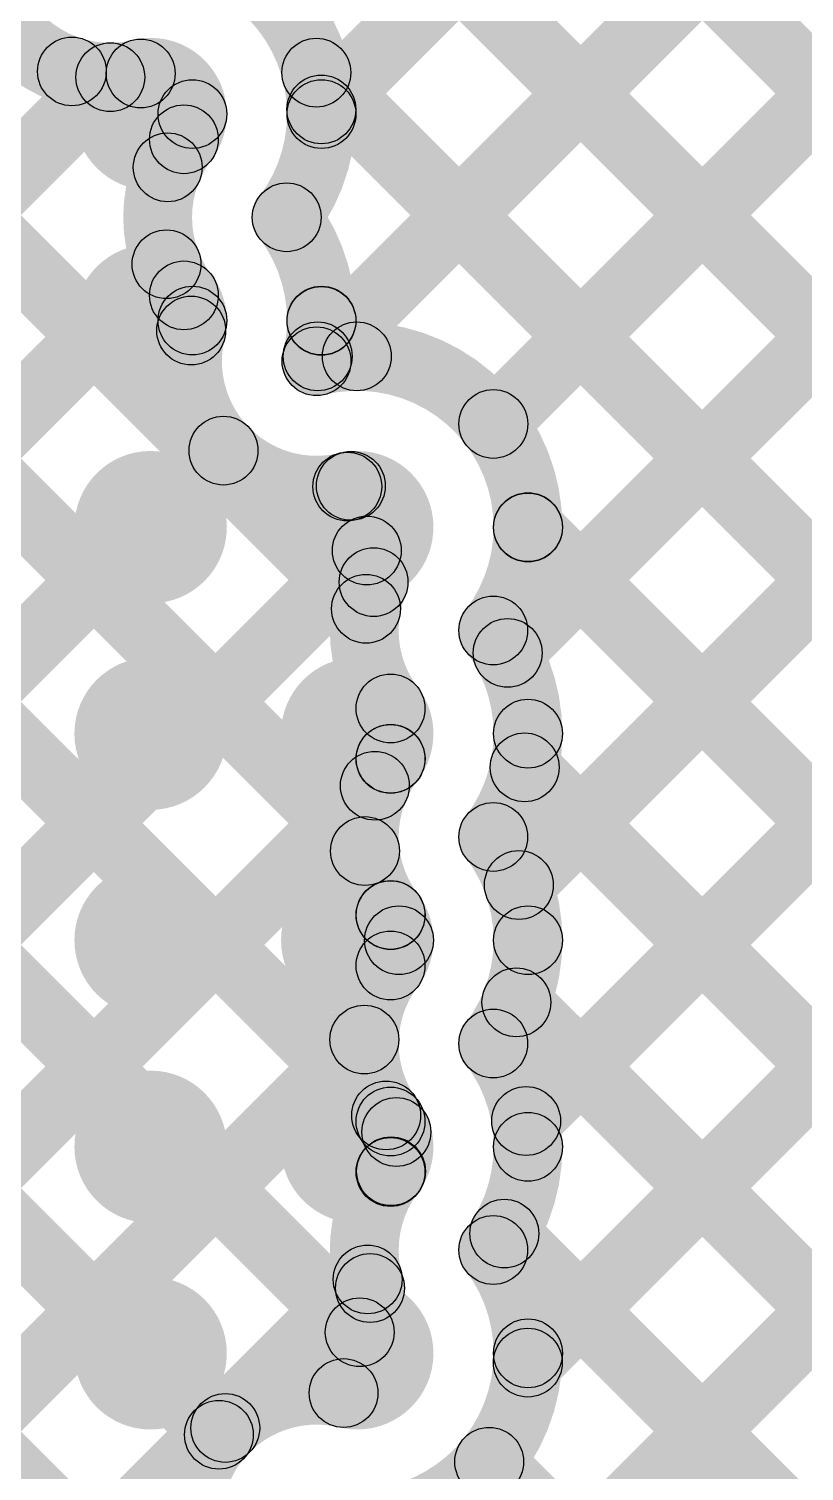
# Model space of a CAD drawing. Header units: millimetres. Extents: x -0.28 to 3.03, y -0.05 to 3.12.
# Drawn here: x 1.231 to 1.3211, y 1.8083 to 1.976 of the extents above; entities that cross this region are included whole.
import ezdxf

# ---------------------------------------------------------------- set-up
doc = ezdxf.new("R2010")
doc.units = ezdxf.units.MM
doc.header["$MEASUREMENT"] = 0
for name, color, linetype in [('BottomLayer', 5, 'Continuous'), ('TopLayer', 1, 'Continuous'), ('ViaHoleLayer', 16, 'Continuous')]:
    doc.layers.add(name, color=color, linetype=linetype)

msp = doc.modelspace()

# ---------------------------------------------------------------- hatches: boundary and pattern name
at = {"layer": 'BottomLayer'}
for points in [[(1.26736, 1.93506), (1.2617, 1.94071), (1.55031, 2.22933), (1.55597, 2.22367)], [(1.26779, 1.96377), (1.26213, 1.96943), (1.52203, 2.22933), (1.52769, 2.22367)], [(1.28778, 1.9272), (1.28212, 1.93285), (1.5786, 2.22933), (1.58425, 2.22367)], [(1.28945, 1.90058), (1.28379, 1.90624), (1.60688, 2.22933), (1.61254, 2.22367)], [(1.29075, 1.87359), (1.28509, 1.87925), (1.63517, 2.22933), (1.64082, 2.22367)], [(1.29159, 1.84615), (1.28593, 1.85181), (1.65944, 2.22532), (1.6651, 2.21966)], [(1.29178, 1.81806), (1.28613, 1.82372), (1.67359, 2.21118), (1.67924, 2.20552)], [(1.2683, 1.7663), (1.26265, 1.77196), (1.68773, 2.19704), (1.69339, 2.19138)], [(1.13071, 2.12717), (1.13637, 2.13283), (1.48682, 1.78238), (1.48116, 1.77673)], [(1.159, 2.12717), (1.16466, 2.13283), (1.46359, 1.8339), (1.45793, 1.82824)], [(1.02701, 2.06117), (1.03266, 2.06683), (1.27225, 1.82725), (1.26659, 1.82159)], [(1.05838, 2.05809), (1.06403, 2.06375), (1.27532, 1.85246), (1.26966, 1.8468)], [(1.08708, 2.05766), (1.09274, 2.06332), (1.27286, 1.8832), (1.2672, 1.87754)], [(1.11468, 2.05835), (1.12034, 2.06401), (1.27298, 1.91136), (1.26733, 1.90571)], [(1.01696, 2.04293), (1.02262, 2.04859), (1.25588, 1.81533), (1.25023, 1.80967)], [(0.99548, 2.03614), (1.00113, 2.04179), (1.2495, 1.79343), (1.24384, 1.78777)], [(0.97926, 1.70353), (0.9736, 1.70919), (1.2376, 1.97318), (1.24325, 1.96752)], [(1.23313, 1.96819), (1.23878, 1.97385), (1.24993, 1.9627), (1.24427, 1.95704)], [(1.26155, 1.96806), (1.2672, 1.97371), (1.3828, 1.85811), (1.37715, 1.85245)], [(1.00117, 1.69715), (0.99551, 1.70281), (1.24413, 1.95142), (1.24978, 1.94577)], [(1.26214, 1.93918), (1.2678, 1.94483), (1.27191, 1.94072), (1.26626, 1.93506)], [(1.02275, 1.69045), (1.01709, 1.69611), (1.25075, 1.92976), (1.2564, 1.9241)], [(1.28616, 1.91516), (1.29181, 1.92082), (1.36866, 1.84397), (1.36301, 1.83831)], [(1.03616, 1.67557), (1.0305, 1.68123), (1.26741, 1.91814), (1.27307, 1.91249)], [(1.28577, 1.88727), (1.29142, 1.89292), (1.39881, 1.78553), (1.39315, 1.77988)], [(1.06349, 1.67462), (1.05783, 1.68028), (1.26835, 1.89079), (1.274, 1.88514)], [(1.2848, 1.85995), (1.29045, 1.86561), (1.37189, 1.78418), (1.36623, 1.77852)], [(1.09239, 1.67523), (1.08673, 1.68089), (1.26712, 1.86128), (1.27278, 1.85563)], [(1.2834, 1.83306), (1.28906, 1.83872), (1.34371, 1.78407), (1.33805, 1.77841)], [(1.1203, 1.67486), (1.11464, 1.68052), (1.26751, 1.83339), (1.27317, 1.82773)], [(1.28164, 1.80654), (1.2873, 1.81219), (1.3191, 1.78039), (1.31344, 1.77474)]]:
    msp.add_hatch(color=5, dxfattribs=at).paths.add_polyline_path(points)
h = msp.add_hatch(color=5, dxfattribs=at)
edge = h.paths.add_edge_path()
edge.add_arc((1.23596, 1.97102), 0.004, 0, 360)
h = msp.add_hatch(color=5, dxfattribs=at)
edge = h.paths.add_edge_path()
edge.add_arc((1.24511, 1.96606), 0.00886, 0, 360)
h = msp.add_hatch(color=5, dxfattribs=at)
edge = h.paths.add_edge_path()
edge.add_arc((1.24042, 1.97035), 0.004, 0, 360)
h = msp.add_hatch(color=5, dxfattribs=at)
edge = h.paths.add_edge_path()
edge.add_arc((1.24395, 1.97078), 0.004, 0, 360)
h = msp.add_hatch(color=5, dxfattribs=at)
edge = h.paths.add_edge_path()
edge.add_arc((1.24395, 1.97078), 0.004, 0, 360)
h = msp.add_hatch(color=5, dxfattribs=at)
edge = h.paths.add_edge_path()
edge.add_arc((1.24395, 1.97078), 0.004, 0, 360)
h = msp.add_hatch(color=5, dxfattribs=at)
edge = h.paths.add_edge_path()
edge.add_arc((1.26437, 1.97088), 0.004, 0, 360)
h = msp.add_hatch(color=5, dxfattribs=at)
edge = h.paths.add_edge_path()
edge.add_arc((1.26496, 1.9666), 0.004, 0, 360)
h = msp.add_hatch(color=5, dxfattribs=at)
edge = h.paths.add_edge_path()
edge.add_arc((1.24997, 1.96606), 0.004, 0, 360)
h = msp.add_hatch(color=5, dxfattribs=at)
edge = h.paths.add_edge_path()
edge.add_arc((1.24997, 1.96606), 0.004, 0, 360)
h = msp.add_hatch(color=5, dxfattribs=at)
edge = h.paths.add_edge_path()
edge.add_arc((1.26497, 1.96606), 0.004, 0, 360)
h = msp.add_hatch(color=5, dxfattribs=at)
edge = h.paths.add_edge_path()
edge.add_arc((1.26497, 1.96606), 0.004, 0, 360)
h = msp.add_hatch(color=5, dxfattribs=at)
edge = h.paths.add_edge_path()
edge.add_arc((1.24898, 1.96313), 0.004, 0, 360)
h = msp.add_hatch(color=5, dxfattribs=at)
edge = h.paths.add_edge_path()
edge.add_arc((1.24898, 1.96313), 0.004, 0, 360)
h = msp.add_hatch(color=5, dxfattribs=at)
edge = h.paths.add_edge_path()
edge.add_arc((1.24898, 1.96313), 0.004, 0, 360)
h = msp.add_hatch(color=5, dxfattribs=at)
edge = h.paths.add_edge_path()
edge.add_arc((1.2471, 1.95987), 0.004, 0, 360)
h = msp.add_hatch(color=5, dxfattribs=at)
edge = h.paths.add_edge_path()
edge.add_arc((1.26093, 1.95406), 0.004, 0, 360)
h = msp.add_hatch(color=5, dxfattribs=at)
edge = h.paths.add_edge_path()
edge.add_arc((1.26093, 1.95406), 0.004, 0, 360)
h = msp.add_hatch(color=5, dxfattribs=at)
edge = h.paths.add_edge_path()
edge.add_arc((1.24696, 1.9486), 0.004, 0, 360)
h = msp.add_hatch(color=5, dxfattribs=at)
edge = h.paths.add_edge_path()
edge.add_arc((1.24511, 1.94205), 0.00886, 0, 360)
h = msp.add_hatch(color=5, dxfattribs=at)
edge = h.paths.add_edge_path()
edge.add_arc((1.24898, 1.94498), 0.004, 0, 360)
h = msp.add_hatch(color=5, dxfattribs=at)
edge = h.paths.add_edge_path()
edge.add_arc((1.24898, 1.94498), 0.004, 0, 360)
h = msp.add_hatch(color=5, dxfattribs=at)
edge = h.paths.add_edge_path()
edge.add_arc((1.24898, 1.94498), 0.004, 0, 360)
h = msp.add_hatch(color=5, dxfattribs=at)
edge = h.paths.add_edge_path()
edge.add_arc((1.24997, 1.94205), 0.004, 0, 360)
h = msp.add_hatch(color=5, dxfattribs=at)
edge = h.paths.add_edge_path()
edge.add_arc((1.26497, 1.94205), 0.004, 0, 360)
h = msp.add_hatch(color=5, dxfattribs=at)
edge = h.paths.add_edge_path()
edge.add_arc((1.26497, 1.94205), 0.004, 0, 360)
h = msp.add_hatch(color=5, dxfattribs=at)
edge = h.paths.add_edge_path()
edge.add_arc((1.26497, 1.94201), 0.004, 0, 360)
h = msp.add_hatch(color=5, dxfattribs=at)
edge = h.paths.add_edge_path()
edge.add_arc((1.24983, 1.94089), 0.004, 0, 360)
h = msp.add_hatch(color=5, dxfattribs=at)
edge = h.paths.add_edge_path()
edge.add_arc((1.24983, 1.94089), 0.004, 0, 360)
h = msp.add_hatch(color=5, dxfattribs=at)
edge = h.paths.add_edge_path()
edge.add_arc((1.2644, 1.93732), 0.004, 0, 360)
h = msp.add_hatch(color=5, dxfattribs=at)
edge = h.paths.add_edge_path()
edge.add_arc((1.2644, 1.93732), 0.004, 0, 360)
h = msp.add_hatch(color=5, dxfattribs=at)
edge = h.paths.add_edge_path()
edge.add_arc((1.26453, 1.93789), 0.004, 0, 360)
h = msp.add_hatch(color=5, dxfattribs=at)
edge = h.paths.add_edge_path()
edge.add_arc((1.26908, 1.93789), 0.004, 0, 360)
h = msp.add_hatch(color=5, dxfattribs=at)
edge = h.paths.add_edge_path()
edge.add_arc((1.28495, 1.93003), 0.004, 0, 360)
h = msp.add_hatch(color=5, dxfattribs=at)
edge = h.paths.add_edge_path()
edge.add_arc((1.25358, 1.92693), 0.004, 0, 360)
h = msp.add_hatch(color=5, dxfattribs=at)
edge = h.paths.add_edge_path()
edge.add_arc((1.24511, 1.91803), 0.00886, 0, 360)
h = msp.add_hatch(color=5, dxfattribs=at)
edge = h.paths.add_edge_path()
edge.add_arc((1.26913, 1.91803), 0.00886, 0, 360)
h = msp.add_hatch(color=5, dxfattribs=at)
edge = h.paths.add_edge_path()
edge.add_arc((1.26797, 1.92275), 0.004, 0, 360)
h = msp.add_hatch(color=5, dxfattribs=at)
edge = h.paths.add_edge_path()
edge.add_arc((1.26797, 1.92275), 0.004, 0, 360)
h = msp.add_hatch(color=5, dxfattribs=at)
edge = h.paths.add_edge_path()
edge.add_arc((1.26839, 1.92283), 0.004, 0, 360)
h = msp.add_hatch(color=5, dxfattribs=at)
edge = h.paths.add_edge_path()
edge.add_arc((1.28898, 1.91803), 0.004, 0, 360)
h = msp.add_hatch(color=5, dxfattribs=at)
edge = h.paths.add_edge_path()
edge.add_arc((1.28898, 1.91803), 0.004, 0, 360)
h = msp.add_hatch(color=5, dxfattribs=at)
edge = h.paths.add_edge_path()
edge.add_arc((1.28898, 1.91799), 0.004, 0, 360)
h = msp.add_hatch(color=5, dxfattribs=at)
edge = h.paths.add_edge_path()
edge.add_arc((1.27024, 1.91531), 0.004, 0, 360)
h = msp.add_hatch(color=5, dxfattribs=at)
edge = h.paths.add_edge_path()
edge.add_arc((1.27103, 1.91164), 0.004, 0, 360)
h = msp.add_hatch(color=5, dxfattribs=at)
edge = h.paths.add_edge_path()
edge.add_arc((1.27103, 1.91164), 0.004, 0, 360)
h = msp.add_hatch(color=5, dxfattribs=at)
edge = h.paths.add_edge_path()
edge.add_arc((1.27103, 1.91164), 0.004, 0, 360)
h = msp.add_hatch(color=5, dxfattribs=at)
edge = h.paths.add_edge_path()
edge.add_arc((1.27015, 1.90854), 0.004, 0, 360)
h = msp.add_hatch(color=5, dxfattribs=at)
edge = h.paths.add_edge_path()
edge.add_arc((1.28494, 1.90602), 0.004, 0, 360)
h = msp.add_hatch(color=5, dxfattribs=at)
edge = h.paths.add_edge_path()
edge.add_arc((1.28494, 1.90602), 0.004, 0, 360)
h = msp.add_hatch(color=5, dxfattribs=at)
edge = h.paths.add_edge_path()
edge.add_arc((1.28662, 1.90341), 0.004, 0, 360)
h = msp.add_hatch(color=5, dxfattribs=at)
edge = h.paths.add_edge_path()
edge.add_arc((1.24511, 1.89402), 0.00886, 0, 360)
h = msp.add_hatch(color=5, dxfattribs=at)
edge = h.paths.add_edge_path()
edge.add_arc((1.26913, 1.89402), 0.00886, 0, 360)
h = msp.add_hatch(color=5, dxfattribs=at)
edge = h.paths.add_edge_path()
edge.add_arc((1.273, 1.89695), 0.004, 0, 360)
h = msp.add_hatch(color=5, dxfattribs=at)
edge = h.paths.add_edge_path()
edge.add_arc((1.273, 1.89695), 0.004, 0, 360)
h = msp.add_hatch(color=5, dxfattribs=at)
edge = h.paths.add_edge_path()
edge.add_arc((1.28898, 1.89402), 0.004, 0, 360)
h = msp.add_hatch(color=5, dxfattribs=at)
edge = h.paths.add_edge_path()
edge.add_arc((1.28898, 1.89402), 0.004, 0, 360)
h = msp.add_hatch(color=5, dxfattribs=at)
edge = h.paths.add_edge_path()
edge.add_arc((1.273, 1.89108), 0.004, 0, 360)
h = msp.add_hatch(color=5, dxfattribs=at)
edge = h.paths.add_edge_path()
edge.add_arc((1.27301, 1.8911), 0.004, 0, 360)
h = msp.add_hatch(color=5, dxfattribs=at)
edge = h.paths.add_edge_path()
edge.add_arc((1.28859, 1.8901), 0.004, 0, 360)
h = msp.add_hatch(color=5, dxfattribs=at)
edge = h.paths.add_edge_path()
edge.add_arc((1.27118, 1.88796), 0.004, 0, 360)
h = msp.add_hatch(color=5, dxfattribs=at)
edge = h.paths.add_edge_path()
edge.add_arc((1.28494, 1.88201), 0.004, 0, 360)
h = msp.add_hatch(color=5, dxfattribs=at)
edge = h.paths.add_edge_path()
edge.add_arc((1.28494, 1.88201), 0.004, 0, 360)
h = msp.add_hatch(color=5, dxfattribs=at)
edge = h.paths.add_edge_path()
edge.add_arc((1.27003, 1.88037), 0.004, 0, 360)
h = msp.add_hatch(color=5, dxfattribs=at)
edge = h.paths.add_edge_path()
edge.add_arc((1.28792, 1.87642), 0.004, 0, 360)
h = msp.add_hatch(color=5, dxfattribs=at)
edge = h.paths.add_edge_path()
edge.add_arc((1.24511, 1.87), 0.00886, 0, 360)
h = msp.add_hatch(color=5, dxfattribs=at)
edge = h.paths.add_edge_path()
edge.add_arc((1.26913, 1.87), 0.00886, 0, 360)
h = msp.add_hatch(color=5, dxfattribs=at)
edge = h.paths.add_edge_path()
edge.add_arc((1.273, 1.87294), 0.004, 0, 360)
h = msp.add_hatch(color=5, dxfattribs=at)
edge = h.paths.add_edge_path()
edge.add_arc((1.27301, 1.87292), 0.004, 0, 360)
h = msp.add_hatch(color=5, dxfattribs=at)
edge = h.paths.add_edge_path()
edge.add_arc((1.27301, 1.87292), 0.004, 0, 360)
h = msp.add_hatch(color=5, dxfattribs=at)
edge = h.paths.add_edge_path()
edge.add_arc((1.27398, 1.87), 0.004, 0, 360)
h = msp.add_hatch(color=5, dxfattribs=at)
edge = h.paths.add_edge_path()
edge.add_arc((1.27398, 1.87), 0.004, 0, 360)
h = msp.add_hatch(color=5, dxfattribs=at)
edge = h.paths.add_edge_path()
edge.add_arc((1.28898, 1.87), 0.004, 0, 360)
h = msp.add_hatch(color=5, dxfattribs=at)
edge = h.paths.add_edge_path()
edge.add_arc((1.28898, 1.87), 0.004, 0, 360)
h = msp.add_hatch(color=5, dxfattribs=at)
edge = h.paths.add_edge_path()
edge.add_arc((1.273, 1.86706), 0.004, 0, 360)
h = msp.add_hatch(color=5, dxfattribs=at)
edge = h.paths.add_edge_path()
edge.add_arc((1.273, 1.86706), 0.004, 0, 360)
h = msp.add_hatch(color=5, dxfattribs=at)
edge = h.paths.add_edge_path()
edge.add_arc((1.273, 1.86706), 0.004, 0, 360)
h = msp.add_hatch(color=5, dxfattribs=at)
edge = h.paths.add_edge_path()
edge.add_arc((1.28763, 1.86278), 0.004, 0, 360)
h = msp.add_hatch(color=5, dxfattribs=at)
edge = h.paths.add_edge_path()
edge.add_arc((1.26995, 1.85845), 0.004, 0, 360)
h = msp.add_hatch(color=5, dxfattribs=at)
edge = h.paths.add_edge_path()
edge.add_arc((1.28494, 1.85799), 0.004, 0, 360)
h = msp.add_hatch(color=5, dxfattribs=at)
edge = h.paths.add_edge_path()
edge.add_arc((1.28494, 1.85799), 0.004, 0, 360)
h = msp.add_hatch(color=5, dxfattribs=at)
edge = h.paths.add_edge_path()
edge.add_arc((1.24511, 1.84598), 0.00886, 0, 360)
h = msp.add_hatch(color=5, dxfattribs=at)
edge = h.paths.add_edge_path()
edge.add_arc((1.26913, 1.84598), 0.00886, 0, 360)
h = msp.add_hatch(color=5, dxfattribs=at)
edge = h.paths.add_edge_path()
edge.add_arc((1.27249, 1.84963), 0.004, 0, 360)
h = msp.add_hatch(color=5, dxfattribs=at)
edge = h.paths.add_edge_path()
edge.add_arc((1.273, 1.84892), 0.004, 0, 360)
h = msp.add_hatch(color=5, dxfattribs=at)
edge = h.paths.add_edge_path()
edge.add_arc((1.273, 1.84892), 0.004, 0, 360)
h = msp.add_hatch(color=5, dxfattribs=at)
edge = h.paths.add_edge_path()
edge.add_arc((1.27367, 1.8477), 0.004, 0, 360)
h = msp.add_hatch(color=5, dxfattribs=at)
edge = h.paths.add_edge_path()
edge.add_arc((1.28876, 1.84898), 0.004, 0, 360)
h = msp.add_hatch(color=5, dxfattribs=at)
edge = h.paths.add_edge_path()
edge.add_arc((1.28898, 1.84598), 0.004, 0, 360)
h = msp.add_hatch(color=5, dxfattribs=at)
edge = h.paths.add_edge_path()
edge.add_arc((1.28898, 1.84598), 0.004, 0, 360)
h = msp.add_hatch(color=5, dxfattribs=at)
edge = h.paths.add_edge_path()
edge.add_arc((1.273, 1.84305), 0.004, 0, 360)
h = msp.add_hatch(color=5, dxfattribs=at)
edge = h.paths.add_edge_path()
edge.add_arc((1.27301, 1.84307), 0.004, 0, 360)
h = msp.add_hatch(color=5, dxfattribs=at)
edge = h.paths.add_edge_path()
edge.add_arc((1.27306, 1.84314), 0.004, 0, 360)
h = msp.add_hatch(color=5, dxfattribs=at)
edge = h.paths.add_edge_path()
edge.add_arc((1.28623, 1.83589), 0.004, 0, 360)
h = msp.add_hatch(color=5, dxfattribs=at)
edge = h.paths.add_edge_path()
edge.add_arc((1.28494, 1.83398), 0.004, 0, 360)
h = msp.add_hatch(color=5, dxfattribs=at)
edge = h.paths.add_edge_path()
edge.add_arc((1.28494, 1.83398), 0.004, 0, 360)
h = msp.add_hatch(color=5, dxfattribs=at)
edge = h.paths.add_edge_path()
edge.add_arc((1.27034, 1.83056), 0.004, 0, 360)
h = msp.add_hatch(color=5, dxfattribs=at)
edge = h.paths.add_edge_path()
edge.add_arc((1.27061, 1.82956), 0.004, 0, 360)
h = msp.add_hatch(color=5, dxfattribs=at)
edge = h.paths.add_edge_path()
edge.add_arc((1.27061, 1.82956), 0.004, 0, 360)
h = msp.add_hatch(color=5, dxfattribs=at)
edge = h.paths.add_edge_path()
edge.add_arc((1.27061, 1.82956), 0.004, 0, 360)
h = msp.add_hatch(color=5, dxfattribs=at)
edge = h.paths.add_edge_path()
edge.add_arc((1.24511, 1.82197), 0.00886, 0, 360)
h = msp.add_hatch(color=5, dxfattribs=at)
edge = h.paths.add_edge_path()
edge.add_arc((1.26913, 1.82197), 0.00886, 0, 360)
h = msp.add_hatch(color=5, dxfattribs=at)
edge = h.paths.add_edge_path()
edge.add_arc((1.26942, 1.82442), 0.004, 0, 360)
h = msp.add_hatch(color=5, dxfattribs=at)
edge = h.paths.add_edge_path()
edge.add_arc((1.28896, 1.82089), 0.004, 0, 360)
h = msp.add_hatch(color=5, dxfattribs=at)
edge = h.paths.add_edge_path()
edge.add_arc((1.28898, 1.82197), 0.004, 0, 360)
h = msp.add_hatch(color=5, dxfattribs=at)
edge = h.paths.add_edge_path()
edge.add_arc((1.28898, 1.82197), 0.004, 0, 360)
h = msp.add_hatch(color=5, dxfattribs=at)
edge = h.paths.add_edge_path()
edge.add_arc((1.26754, 1.81735), 0.004, 0, 360)
h = msp.add_hatch(color=5, dxfattribs=at)
edge = h.paths.add_edge_path()
edge.add_arc((1.26754, 1.81735), 0.004, 0, 360)
h = msp.add_hatch(color=5, dxfattribs=at)
edge = h.paths.add_edge_path()
edge.add_arc((1.26754, 1.81735), 0.004, 0, 360)
h = msp.add_hatch(color=5, dxfattribs=at)
edge = h.paths.add_edge_path()
edge.add_arc((1.25305, 1.8125), 0.004, 0, 360)
h = msp.add_hatch(color=5, dxfattribs=at)
edge = h.paths.add_edge_path()
edge.add_arc((1.25379, 1.81329), 0.004, 0, 360)
h = msp.add_hatch(color=5, dxfattribs=at)
edge = h.paths.add_edge_path()
edge.add_arc((1.25379, 1.81329), 0.004, 0, 360)
h = msp.add_hatch(color=5, dxfattribs=at)
edge = h.paths.add_edge_path()
edge.add_arc((1.25379, 1.81329), 0.004, 0, 360)
h = msp.add_hatch(color=5, dxfattribs=at)
edge = h.paths.add_edge_path()
edge.add_arc((1.25379, 1.81329), 0.004, 0, 360)
h = msp.add_hatch(color=5, dxfattribs=at)
edge = h.paths.add_edge_path()
edge.add_arc((1.28447, 1.80936), 0.004, 0, 360)
at = {"layer": 'TopLayer'}
for points in [[(1.05329, 2.06317), (1.05895, 2.06883), (1.27532, 1.85246), (1.26966, 1.8468)], [(1.08158, 2.06317), (1.08723, 2.06883), (1.27286, 1.8832), (1.2672, 1.87754)], [(1.10986, 2.06317), (1.11552, 2.06883), (1.27298, 1.91136), (1.26733, 1.90571)], [(1.19471, 2.06317), (1.20037, 2.06883), (1.48682, 1.78238), (1.48116, 1.77673)], [(1.223, 2.06317), (1.22865, 2.06883), (1.46359, 1.8339), (1.45793, 1.82824)], [(1.26675, 1.76474), (1.26109, 1.7704), (1.55952, 2.06883), (1.56518, 2.06317)], [(1.26736, 1.93506), (1.2617, 1.94071), (1.38981, 2.06883), (1.39547, 2.06317)], [(1.26779, 1.96377), (1.26213, 1.96943), (1.36153, 2.06883), (1.36719, 2.06317)], [(1.28778, 1.9272), (1.28212, 1.93285), (1.4181, 2.06883), (1.42376, 2.06317)], [(1.28945, 1.90058), (1.28379, 1.90624), (1.44638, 2.06883), (1.45204, 2.06317)], [(1.29075, 1.87359), (1.28509, 1.87925), (1.47467, 2.06883), (1.48032, 2.06317)], [(1.29159, 1.84615), (1.28593, 1.85181), (1.50295, 2.06883), (1.50861, 2.06317)], [(1.29178, 1.81806), (1.28613, 1.82372), (1.53124, 2.06883), (1.53689, 2.06317)], [(1.02701, 2.06117), (1.03266, 2.06683), (1.27225, 1.82725), (1.26659, 1.82159)], [(1.00536, 2.05453), (1.01102, 2.06019), (1.25588, 1.81533), (1.25023, 1.80967)], [(0.98564, 2.04598), (0.99129, 2.05163), (1.2495, 1.79343), (1.24384, 1.78777)], [(0.9759, 1.70016), (0.97024, 1.70582), (1.2376, 1.97318), (1.24325, 1.96752)], [(1.23313, 1.96819), (1.23878, 1.97385), (1.24993, 1.9627), (1.24427, 1.95704)], [(1.26155, 1.96806), (1.2672, 1.97371), (1.47715, 1.76377), (1.47149, 1.75811)], [(0.99419, 1.69017), (0.98853, 1.69583), (1.24413, 1.95142), (1.24978, 1.94577)], [(1.26214, 1.93918), (1.2678, 1.94483), (1.27191, 1.94072), (1.26626, 1.93506)], [(1.01419, 1.68189), (1.00853, 1.68755), (1.25075, 1.92976), (1.2564, 1.9241)], [(1.28616, 1.91516), (1.29181, 1.92082), (1.42617, 1.78646), (1.42052, 1.7808)], [(1.03616, 1.67557), (1.0305, 1.68123), (1.26741, 1.91814), (1.27307, 1.91249)], [(1.28577, 1.88727), (1.29142, 1.89292), (1.39881, 1.78553), (1.39315, 1.77988)], [(1.06051, 1.67164), (1.05485, 1.6773), (1.26835, 1.89079), (1.274, 1.88514)], [(1.2848, 1.85995), (1.29045, 1.86561), (1.37189, 1.78418), (1.36623, 1.77852)], [(1.08801, 1.67086), (1.08236, 1.67652), (1.26712, 1.86128), (1.27278, 1.85563)], [(1.2834, 1.83306), (1.28906, 1.83872), (1.34371, 1.78407), (1.33805, 1.77841)], [(1.1203, 1.67486), (1.11464, 1.68052), (1.26751, 1.83339), (1.27317, 1.82773)], [(1.28164, 1.80654), (1.2873, 1.81219), (1.3191, 1.78039), (1.31344, 1.77474)]]:
    msp.add_hatch(color=1, dxfattribs=at).paths.add_polyline_path(points)
h = msp.add_hatch(color=1, dxfattribs=at)
edge = h.paths.add_edge_path()
edge.add_arc((1.23596, 1.97102), 0.004, 0, 360)
h = msp.add_hatch(color=1, dxfattribs=at)
edge = h.paths.add_edge_path()
edge.add_arc((1.24511, 1.96606), 0.00886, 0, 360)
h = msp.add_hatch(color=1, dxfattribs=at)
edge = h.paths.add_edge_path()
edge.add_arc((1.24042, 1.97035), 0.004, 0, 360)
h = msp.add_hatch(color=1, dxfattribs=at)
edge = h.paths.add_edge_path()
edge.add_arc((1.24395, 1.97078), 0.004, 0, 360)
h = msp.add_hatch(color=1, dxfattribs=at)
edge = h.paths.add_edge_path()
edge.add_arc((1.24395, 1.97078), 0.004, 0, 360)
h = msp.add_hatch(color=1, dxfattribs=at)
edge = h.paths.add_edge_path()
edge.add_arc((1.24395, 1.97078), 0.004, 0, 360)
h = msp.add_hatch(color=1, dxfattribs=at)
edge = h.paths.add_edge_path()
edge.add_arc((1.26437, 1.97088), 0.004, 0, 360)
h = msp.add_hatch(color=1, dxfattribs=at)
edge = h.paths.add_edge_path()
edge.add_arc((1.26496, 1.9666), 0.004, 0, 360)
h = msp.add_hatch(color=1, dxfattribs=at)
edge = h.paths.add_edge_path()
edge.add_arc((1.24997, 1.96606), 0.004, 0, 360)
h = msp.add_hatch(color=1, dxfattribs=at)
edge = h.paths.add_edge_path()
edge.add_arc((1.24997, 1.96606), 0.004, 0, 360)
h = msp.add_hatch(color=1, dxfattribs=at)
edge = h.paths.add_edge_path()
edge.add_arc((1.26497, 1.96606), 0.004, 0, 360)
h = msp.add_hatch(color=1, dxfattribs=at)
edge = h.paths.add_edge_path()
edge.add_arc((1.26497, 1.96606), 0.004, 0, 360)
h = msp.add_hatch(color=1, dxfattribs=at)
edge = h.paths.add_edge_path()
edge.add_arc((1.24898, 1.96313), 0.004, 0, 360)
h = msp.add_hatch(color=1, dxfattribs=at)
edge = h.paths.add_edge_path()
edge.add_arc((1.24898, 1.96313), 0.004, 0, 360)
h = msp.add_hatch(color=1, dxfattribs=at)
edge = h.paths.add_edge_path()
edge.add_arc((1.24898, 1.96313), 0.004, 0, 360)
h = msp.add_hatch(color=1, dxfattribs=at)
edge = h.paths.add_edge_path()
edge.add_arc((1.2471, 1.95987), 0.004, 0, 360)
h = msp.add_hatch(color=1, dxfattribs=at)
edge = h.paths.add_edge_path()
edge.add_arc((1.26093, 1.95406), 0.004, 0, 360)
h = msp.add_hatch(color=1, dxfattribs=at)
edge = h.paths.add_edge_path()
edge.add_arc((1.26093, 1.95406), 0.004, 0, 360)
h = msp.add_hatch(color=1, dxfattribs=at)
edge = h.paths.add_edge_path()
edge.add_arc((1.24696, 1.9486), 0.004, 0, 360)
h = msp.add_hatch(color=1, dxfattribs=at)
edge = h.paths.add_edge_path()
edge.add_arc((1.24511, 1.94205), 0.00886, 0, 360)
h = msp.add_hatch(color=1, dxfattribs=at)
edge = h.paths.add_edge_path()
edge.add_arc((1.24898, 1.94498), 0.004, 0, 360)
h = msp.add_hatch(color=1, dxfattribs=at)
edge = h.paths.add_edge_path()
edge.add_arc((1.24898, 1.94498), 0.004, 0, 360)
h = msp.add_hatch(color=1, dxfattribs=at)
edge = h.paths.add_edge_path()
edge.add_arc((1.24898, 1.94498), 0.004, 0, 360)
h = msp.add_hatch(color=1, dxfattribs=at)
edge = h.paths.add_edge_path()
edge.add_arc((1.24997, 1.94205), 0.004, 0, 360)
h = msp.add_hatch(color=1, dxfattribs=at)
edge = h.paths.add_edge_path()
edge.add_arc((1.26497, 1.94205), 0.004, 0, 360)
h = msp.add_hatch(color=1, dxfattribs=at)
edge = h.paths.add_edge_path()
edge.add_arc((1.26497, 1.94205), 0.004, 0, 360)
h = msp.add_hatch(color=1, dxfattribs=at)
edge = h.paths.add_edge_path()
edge.add_arc((1.26497, 1.94201), 0.004, 0, 360)
h = msp.add_hatch(color=1, dxfattribs=at)
edge = h.paths.add_edge_path()
edge.add_arc((1.24983, 1.94089), 0.004, 0, 360)
h = msp.add_hatch(color=1, dxfattribs=at)
edge = h.paths.add_edge_path()
edge.add_arc((1.24983, 1.94089), 0.004, 0, 360)
h = msp.add_hatch(color=1, dxfattribs=at)
edge = h.paths.add_edge_path()
edge.add_arc((1.2644, 1.93732), 0.004, 0, 360)
h = msp.add_hatch(color=1, dxfattribs=at)
edge = h.paths.add_edge_path()
edge.add_arc((1.2644, 1.93732), 0.004, 0, 360)
h = msp.add_hatch(color=1, dxfattribs=at)
edge = h.paths.add_edge_path()
edge.add_arc((1.26453, 1.93789), 0.004, 0, 360)
h = msp.add_hatch(color=1, dxfattribs=at)
edge = h.paths.add_edge_path()
edge.add_arc((1.26908, 1.93789), 0.004, 0, 360)
h = msp.add_hatch(color=1, dxfattribs=at)
edge = h.paths.add_edge_path()
edge.add_arc((1.28495, 1.93003), 0.004, 0, 360)
h = msp.add_hatch(color=1, dxfattribs=at)
edge = h.paths.add_edge_path()
edge.add_arc((1.25358, 1.92693), 0.004, 0, 360)
h = msp.add_hatch(color=1, dxfattribs=at)
edge = h.paths.add_edge_path()
edge.add_arc((1.24511, 1.91803), 0.00886, 0, 360)
h = msp.add_hatch(color=1, dxfattribs=at)
edge = h.paths.add_edge_path()
edge.add_arc((1.26913, 1.91803), 0.00886, 0, 360)
h = msp.add_hatch(color=1, dxfattribs=at)
edge = h.paths.add_edge_path()
edge.add_arc((1.26797, 1.92275), 0.004, 0, 360)
h = msp.add_hatch(color=1, dxfattribs=at)
edge = h.paths.add_edge_path()
edge.add_arc((1.26797, 1.92275), 0.004, 0, 360)
h = msp.add_hatch(color=1, dxfattribs=at)
edge = h.paths.add_edge_path()
edge.add_arc((1.26839, 1.92283), 0.004, 0, 360)
h = msp.add_hatch(color=1, dxfattribs=at)
edge = h.paths.add_edge_path()
edge.add_arc((1.28898, 1.91803), 0.004, 0, 360)
h = msp.add_hatch(color=1, dxfattribs=at)
edge = h.paths.add_edge_path()
edge.add_arc((1.28898, 1.91803), 0.004, 0, 360)
h = msp.add_hatch(color=1, dxfattribs=at)
edge = h.paths.add_edge_path()
edge.add_arc((1.28898, 1.91799), 0.004, 0, 360)
h = msp.add_hatch(color=1, dxfattribs=at)
edge = h.paths.add_edge_path()
edge.add_arc((1.27024, 1.91531), 0.004, 0, 360)
h = msp.add_hatch(color=1, dxfattribs=at)
edge = h.paths.add_edge_path()
edge.add_arc((1.27103, 1.91164), 0.004, 0, 360)
h = msp.add_hatch(color=1, dxfattribs=at)
edge = h.paths.add_edge_path()
edge.add_arc((1.27103, 1.91164), 0.004, 0, 360)
h = msp.add_hatch(color=1, dxfattribs=at)
edge = h.paths.add_edge_path()
edge.add_arc((1.27103, 1.91164), 0.004, 0, 360)
h = msp.add_hatch(color=1, dxfattribs=at)
edge = h.paths.add_edge_path()
edge.add_arc((1.27015, 1.90854), 0.004, 0, 360)
h = msp.add_hatch(color=1, dxfattribs=at)
edge = h.paths.add_edge_path()
edge.add_arc((1.28494, 1.90602), 0.004, 0, 360)
h = msp.add_hatch(color=1, dxfattribs=at)
edge = h.paths.add_edge_path()
edge.add_arc((1.28494, 1.90602), 0.004, 0, 360)
h = msp.add_hatch(color=1, dxfattribs=at)
edge = h.paths.add_edge_path()
edge.add_arc((1.28662, 1.90341), 0.004, 0, 360)
h = msp.add_hatch(color=1, dxfattribs=at)
edge = h.paths.add_edge_path()
edge.add_arc((1.24511, 1.89402), 0.00886, 0, 360)
h = msp.add_hatch(color=1, dxfattribs=at)
edge = h.paths.add_edge_path()
edge.add_arc((1.26913, 1.89402), 0.00886, 0, 360)
h = msp.add_hatch(color=1, dxfattribs=at)
edge = h.paths.add_edge_path()
edge.add_arc((1.273, 1.89695), 0.004, 0, 360)
h = msp.add_hatch(color=1, dxfattribs=at)
edge = h.paths.add_edge_path()
edge.add_arc((1.273, 1.89695), 0.004, 0, 360)
h = msp.add_hatch(color=1, dxfattribs=at)
edge = h.paths.add_edge_path()
edge.add_arc((1.28898, 1.89402), 0.004, 0, 360)
h = msp.add_hatch(color=1, dxfattribs=at)
edge = h.paths.add_edge_path()
edge.add_arc((1.28898, 1.89402), 0.004, 0, 360)
h = msp.add_hatch(color=1, dxfattribs=at)
edge = h.paths.add_edge_path()
edge.add_arc((1.273, 1.89108), 0.004, 0, 360)
h = msp.add_hatch(color=1, dxfattribs=at)
edge = h.paths.add_edge_path()
edge.add_arc((1.27301, 1.8911), 0.004, 0, 360)
h = msp.add_hatch(color=1, dxfattribs=at)
edge = h.paths.add_edge_path()
edge.add_arc((1.28859, 1.8901), 0.004, 0, 360)
h = msp.add_hatch(color=1, dxfattribs=at)
edge = h.paths.add_edge_path()
edge.add_arc((1.27118, 1.88796), 0.004, 0, 360)
h = msp.add_hatch(color=1, dxfattribs=at)
edge = h.paths.add_edge_path()
edge.add_arc((1.28494, 1.88201), 0.004, 0, 360)
h = msp.add_hatch(color=1, dxfattribs=at)
edge = h.paths.add_edge_path()
edge.add_arc((1.28494, 1.88201), 0.004, 0, 360)
h = msp.add_hatch(color=1, dxfattribs=at)
edge = h.paths.add_edge_path()
edge.add_arc((1.27003, 1.88037), 0.004, 0, 360)
h = msp.add_hatch(color=1, dxfattribs=at)
edge = h.paths.add_edge_path()
edge.add_arc((1.28792, 1.87642), 0.004, 0, 360)
h = msp.add_hatch(color=1, dxfattribs=at)
edge = h.paths.add_edge_path()
edge.add_arc((1.24511, 1.87), 0.00886, 0, 360)
h = msp.add_hatch(color=1, dxfattribs=at)
edge = h.paths.add_edge_path()
edge.add_arc((1.26913, 1.87), 0.00886, 0, 360)
h = msp.add_hatch(color=1, dxfattribs=at)
edge = h.paths.add_edge_path()
edge.add_arc((1.273, 1.87294), 0.004, 0, 360)
h = msp.add_hatch(color=1, dxfattribs=at)
edge = h.paths.add_edge_path()
edge.add_arc((1.27301, 1.87292), 0.004, 0, 360)
h = msp.add_hatch(color=1, dxfattribs=at)
edge = h.paths.add_edge_path()
edge.add_arc((1.27301, 1.87292), 0.004, 0, 360)
h = msp.add_hatch(color=1, dxfattribs=at)
edge = h.paths.add_edge_path()
edge.add_arc((1.27398, 1.87), 0.004, 0, 360)
h = msp.add_hatch(color=1, dxfattribs=at)
edge = h.paths.add_edge_path()
edge.add_arc((1.27398, 1.87), 0.004, 0, 360)
h = msp.add_hatch(color=1, dxfattribs=at)
edge = h.paths.add_edge_path()
edge.add_arc((1.28898, 1.87), 0.004, 0, 360)
h = msp.add_hatch(color=1, dxfattribs=at)
edge = h.paths.add_edge_path()
edge.add_arc((1.28898, 1.87), 0.004, 0, 360)
h = msp.add_hatch(color=1, dxfattribs=at)
edge = h.paths.add_edge_path()
edge.add_arc((1.273, 1.86706), 0.004, 0, 360)
h = msp.add_hatch(color=1, dxfattribs=at)
edge = h.paths.add_edge_path()
edge.add_arc((1.273, 1.86706), 0.004, 0, 360)
h = msp.add_hatch(color=1, dxfattribs=at)
edge = h.paths.add_edge_path()
edge.add_arc((1.273, 1.86706), 0.004, 0, 360)
h = msp.add_hatch(color=1, dxfattribs=at)
edge = h.paths.add_edge_path()
edge.add_arc((1.28763, 1.86278), 0.004, 0, 360)
h = msp.add_hatch(color=1, dxfattribs=at)
edge = h.paths.add_edge_path()
edge.add_arc((1.26995, 1.85845), 0.004, 0, 360)
h = msp.add_hatch(color=1, dxfattribs=at)
edge = h.paths.add_edge_path()
edge.add_arc((1.28494, 1.85799), 0.004, 0, 360)
h = msp.add_hatch(color=1, dxfattribs=at)
edge = h.paths.add_edge_path()
edge.add_arc((1.28494, 1.85799), 0.004, 0, 360)
h = msp.add_hatch(color=1, dxfattribs=at)
edge = h.paths.add_edge_path()
edge.add_arc((1.24511, 1.84598), 0.00886, 0, 360)
h = msp.add_hatch(color=1, dxfattribs=at)
edge = h.paths.add_edge_path()
edge.add_arc((1.26913, 1.84598), 0.00886, 0, 360)
h = msp.add_hatch(color=1, dxfattribs=at)
edge = h.paths.add_edge_path()
edge.add_arc((1.27249, 1.84963), 0.004, 0, 360)
h = msp.add_hatch(color=1, dxfattribs=at)
edge = h.paths.add_edge_path()
edge.add_arc((1.273, 1.84892), 0.004, 0, 360)
h = msp.add_hatch(color=1, dxfattribs=at)
edge = h.paths.add_edge_path()
edge.add_arc((1.273, 1.84892), 0.004, 0, 360)
h = msp.add_hatch(color=1, dxfattribs=at)
edge = h.paths.add_edge_path()
edge.add_arc((1.27367, 1.8477), 0.004, 0, 360)
h = msp.add_hatch(color=1, dxfattribs=at)
edge = h.paths.add_edge_path()
edge.add_arc((1.28876, 1.84898), 0.004, 0, 360)
h = msp.add_hatch(color=1, dxfattribs=at)
edge = h.paths.add_edge_path()
edge.add_arc((1.28898, 1.84598), 0.004, 0, 360)
h = msp.add_hatch(color=1, dxfattribs=at)
edge = h.paths.add_edge_path()
edge.add_arc((1.28898, 1.84598), 0.004, 0, 360)
h = msp.add_hatch(color=1, dxfattribs=at)
edge = h.paths.add_edge_path()
edge.add_arc((1.273, 1.84305), 0.004, 0, 360)
h = msp.add_hatch(color=1, dxfattribs=at)
edge = h.paths.add_edge_path()
edge.add_arc((1.27301, 1.84307), 0.004, 0, 360)
h = msp.add_hatch(color=1, dxfattribs=at)
edge = h.paths.add_edge_path()
edge.add_arc((1.27306, 1.84314), 0.004, 0, 360)
h = msp.add_hatch(color=1, dxfattribs=at)
edge = h.paths.add_edge_path()
edge.add_arc((1.28623, 1.83589), 0.004, 0, 360)
h = msp.add_hatch(color=1, dxfattribs=at)
edge = h.paths.add_edge_path()
edge.add_arc((1.28494, 1.83398), 0.004, 0, 360)
h = msp.add_hatch(color=1, dxfattribs=at)
edge = h.paths.add_edge_path()
edge.add_arc((1.28494, 1.83398), 0.004, 0, 360)
h = msp.add_hatch(color=1, dxfattribs=at)
edge = h.paths.add_edge_path()
edge.add_arc((1.27034, 1.83056), 0.004, 0, 360)
h = msp.add_hatch(color=1, dxfattribs=at)
edge = h.paths.add_edge_path()
edge.add_arc((1.27061, 1.82956), 0.004, 0, 360)
h = msp.add_hatch(color=1, dxfattribs=at)
edge = h.paths.add_edge_path()
edge.add_arc((1.27061, 1.82956), 0.004, 0, 360)
h = msp.add_hatch(color=1, dxfattribs=at)
edge = h.paths.add_edge_path()
edge.add_arc((1.27061, 1.82956), 0.004, 0, 360)
h = msp.add_hatch(color=1, dxfattribs=at)
edge = h.paths.add_edge_path()
edge.add_arc((1.24511, 1.82197), 0.00886, 0, 360)
h = msp.add_hatch(color=1, dxfattribs=at)
edge = h.paths.add_edge_path()
edge.add_arc((1.26913, 1.82197), 0.00886, 0, 360)
h = msp.add_hatch(color=1, dxfattribs=at)
edge = h.paths.add_edge_path()
edge.add_arc((1.26942, 1.82442), 0.004, 0, 360)
h = msp.add_hatch(color=1, dxfattribs=at)
edge = h.paths.add_edge_path()
edge.add_arc((1.28896, 1.82089), 0.004, 0, 360)
h = msp.add_hatch(color=1, dxfattribs=at)
edge = h.paths.add_edge_path()
edge.add_arc((1.28898, 1.82197), 0.004, 0, 360)
h = msp.add_hatch(color=1, dxfattribs=at)
edge = h.paths.add_edge_path()
edge.add_arc((1.28898, 1.82197), 0.004, 0, 360)
h = msp.add_hatch(color=1, dxfattribs=at)
edge = h.paths.add_edge_path()
edge.add_arc((1.26754, 1.81735), 0.004, 0, 360)
h = msp.add_hatch(color=1, dxfattribs=at)
edge = h.paths.add_edge_path()
edge.add_arc((1.26754, 1.81735), 0.004, 0, 360)
h = msp.add_hatch(color=1, dxfattribs=at)
edge = h.paths.add_edge_path()
edge.add_arc((1.26754, 1.81735), 0.004, 0, 360)
h = msp.add_hatch(color=1, dxfattribs=at)
edge = h.paths.add_edge_path()
edge.add_arc((1.25305, 1.8125), 0.004, 0, 360)
h = msp.add_hatch(color=1, dxfattribs=at)
edge = h.paths.add_edge_path()
edge.add_arc((1.25379, 1.81329), 0.004, 0, 360)
h = msp.add_hatch(color=1, dxfattribs=at)
edge = h.paths.add_edge_path()
edge.add_arc((1.25379, 1.81329), 0.004, 0, 360)
h = msp.add_hatch(color=1, dxfattribs=at)
edge = h.paths.add_edge_path()
edge.add_arc((1.25379, 1.81329), 0.004, 0, 360)
h = msp.add_hatch(color=1, dxfattribs=at)
edge = h.paths.add_edge_path()
edge.add_arc((1.25379, 1.81329), 0.004, 0, 360)
h = msp.add_hatch(color=1, dxfattribs=at)
edge = h.paths.add_edge_path()
edge.add_arc((1.28447, 1.80936), 0.004, 0, 360)
at = {"layer": 'ViaHoleLayer'}
h = msp.add_hatch(color=16, dxfattribs=at)
edge = h.paths.add_edge_path()
edge.add_arc((1.24511, 1.96606), 0.00591, 0, 360)
h = msp.add_hatch(color=16, dxfattribs=at)
edge = h.paths.add_edge_path()
edge.add_arc((1.24511, 1.94205), 0.00591, 0, 360)
h = msp.add_hatch(color=16, dxfattribs=at)
edge = h.paths.add_edge_path()
edge.add_arc((1.24511, 1.91803), 0.00591, 0, 360)
h = msp.add_hatch(color=16, dxfattribs=at)
edge = h.paths.add_edge_path()
edge.add_arc((1.26913, 1.91803), 0.00591, 0, 360)
h = msp.add_hatch(color=16, dxfattribs=at)
edge = h.paths.add_edge_path()
edge.add_arc((1.24511, 1.89402), 0.00591, 0, 360)
h = msp.add_hatch(color=16, dxfattribs=at)
edge = h.paths.add_edge_path()
edge.add_arc((1.26913, 1.89402), 0.00591, 0, 360)
h = msp.add_hatch(color=16, dxfattribs=at)
edge = h.paths.add_edge_path()
edge.add_arc((1.24511, 1.87), 0.00591, 0, 360)
h = msp.add_hatch(color=16, dxfattribs=at)
edge = h.paths.add_edge_path()
edge.add_arc((1.26913, 1.87), 0.00591, 0, 360)
h = msp.add_hatch(color=16, dxfattribs=at)
edge = h.paths.add_edge_path()
edge.add_arc((1.24511, 1.84598), 0.00591, 0, 360)
h = msp.add_hatch(color=16, dxfattribs=at)
edge = h.paths.add_edge_path()
edge.add_arc((1.26913, 1.84598), 0.00591, 0, 360)
h = msp.add_hatch(color=16, dxfattribs=at)
edge = h.paths.add_edge_path()
edge.add_arc((1.24511, 1.82197), 0.00591, 0, 360)
h = msp.add_hatch(color=16, dxfattribs=at)
edge = h.paths.add_edge_path()
edge.add_arc((1.26913, 1.82197), 0.00591, 0, 360)

# ---------------------------------------------------------------- linework, layer by layer
at = {"layer": 'BottomLayer', "const_width": 0.008}
for points in [[(1.24395, 1.97078, -0.563191), (1.22581, 1.98892)], [(1.24395, 1.97078, -0.563191), (1.22581, 1.98892)], [(1.24038, 1.98535, -0.486521), (1.26497, 1.96606)], [(1.24395, 1.97078, -0.486521), (1.24997, 1.96606)], [(1.24997, 1.96606, -0.163781), (1.24898, 1.96313)], [(1.26497, 1.96606, -0.163781), (1.26093, 1.95406)], [(1.24898, 1.94498, -0.336592), (1.24898, 1.96313)], [(1.24898, 1.94498, -0.33659), (1.24898, 1.96313)], [(1.26093, 1.95406, -0.163781), (1.26497, 1.94205)], [(1.24898, 1.94498, -0.16378), (1.24997, 1.94205)], [(1.26497, 1.94205, -0.06018), (1.2644, 1.93732)], [(1.26797, 1.92275, -0.563191), (1.24983, 1.94089)], [(1.26797, 1.92275, -0.563191), (1.24983, 1.94089)], [(1.2644, 1.93732, -0.486521), (1.28898, 1.91803)], [(1.26839, 1.92283, -0.014516), (1.27103, 1.91164)], [(1.28898, 1.91803, -0.163781), (1.28494, 1.90602)], [(1.273, 1.89695, -0.264243), (1.27103, 1.91164)], [(1.273, 1.89695, -0.264243), (1.27103, 1.91164)], [(1.28494, 1.90602, -0.163781), (1.28898, 1.89402)], [(1.28898, 1.89402, -0.163782), (1.28494, 1.88201)], [(1.273, 1.87294, -0.337096), (1.27301, 1.8911)], [(1.27301, 1.87292, -0.337096), (1.273, 1.89108)], [(1.28494, 1.88201, -0.163782), (1.28898, 1.87)], [(1.27301, 1.87292, -0.162351), (1.27398, 1.87)], [(1.27398, 1.87, -0.163781), (1.273, 1.86706)], [(1.28898, 1.87, -0.163781), (1.28494, 1.85799)], [(1.273, 1.84892, -0.336592), (1.273, 1.86706)], [(1.273, 1.84892, -0.33659), (1.273, 1.86706)], [(1.28494, 1.85799, -0.163781), (1.28898, 1.84598)], [(1.27367, 1.8477, -0.0058), (1.27306, 1.84314)], [(1.28898, 1.84598, -0.163782), (1.28494, 1.83398)], [(1.27061, 1.82956, -0.242055), (1.27301, 1.84307)], [(1.27061, 1.82956, -0.241576), (1.273, 1.84305)], [(1.28494, 1.83398, -0.163782), (1.28898, 1.82197)], [(1.27061, 1.82956, -0.015895), (1.26754, 1.81735)], [(1.28898, 1.82197, -0.48652), (1.2644, 1.80268)], [(1.25379, 1.81329, -0.254481), (1.26754, 1.81735)], [(1.25379, 1.81329, -0.254481), (1.26754, 1.81735)], [(1.24983, 1.79911, -0.262229), (1.25379, 1.81329)], [(1.24983, 1.79911, -0.26223), (1.25379, 1.81329)]]:
    msp.add_lwpolyline(points, format="xyb", dxfattribs=at)
at = {"layer": 'BottomLayer'}
for centre in [(1.23596, 1.97102), (1.24042, 1.97035), (1.24395, 1.97078), (1.24395, 1.97078), (1.24395, 1.97078), (1.26437, 1.97088), (1.26496, 1.9666), (1.24997, 1.96606), (1.24997, 1.96606), (1.26497, 1.96606), (1.26497, 1.96606), (1.24898, 1.96313), (1.24898, 1.96313), (1.24898, 1.96313), (1.2471, 1.95987), (1.26093, 1.95406), (1.26093, 1.95406), (1.24696, 1.9486), (1.24898, 1.94498), (1.24898, 1.94498), (1.24898, 1.94498), (1.24997, 1.94205), (1.26497, 1.94205), (1.26497, 1.94205), (1.26497, 1.94201), (1.24983, 1.94089), (1.24983, 1.94089), (1.2644, 1.93732), (1.2644, 1.93732), (1.26453, 1.93789), (1.26908, 1.93789), (1.28495, 1.93003), (1.25358, 1.92693), (1.26797, 1.92275), (1.26797, 1.92275), (1.26839, 1.92283), (1.28898, 1.91803), (1.28898, 1.91803), (1.28898, 1.91799), (1.27024, 1.91531), (1.27103, 1.91164), (1.27103, 1.91164), (1.27103, 1.91164), (1.27015, 1.90854), (1.28494, 1.90602), (1.28494, 1.90602), (1.28662, 1.90341), (1.273, 1.89695), (1.273, 1.89695), (1.28898, 1.89402), (1.28898, 1.89402), (1.273, 1.89108), (1.27301, 1.8911), (1.28859, 1.8901), (1.27118, 1.88796), (1.28494, 1.88201), (1.28494, 1.88201), (1.27003, 1.88037), (1.28792, 1.87642), (1.273, 1.87294), (1.27301, 1.87292), (1.27301, 1.87292), (1.27398, 1.87), (1.27398, 1.87), (1.28898, 1.87), (1.28898, 1.87), (1.273, 1.86706), (1.273, 1.86706), (1.273, 1.86706), (1.28763, 1.86278), (1.26995, 1.85845), (1.28494, 1.85799), (1.28494, 1.85799), (1.27249, 1.84963), (1.273, 1.84892), (1.273, 1.84892), (1.27367, 1.8477), (1.28876, 1.84898), (1.28898, 1.84598), (1.28898, 1.84598), (1.273, 1.84305), (1.27301, 1.84307), (1.27306, 1.84314), (1.28623, 1.83589), (1.28494, 1.83398), (1.28494, 1.83398), (1.27034, 1.83056), (1.27061, 1.82956), (1.27061, 1.82956), (1.27061, 1.82956), (1.26942, 1.82442), (1.28896, 1.82089), (1.28898, 1.82197), (1.28898, 1.82197), (1.26754, 1.81735), (1.26754, 1.81735), (1.26754, 1.81735), (1.25305, 1.8125), (1.25379, 1.81329), (1.25379, 1.81329), (1.25379, 1.81329), (1.25379, 1.81329), (1.28447, 1.80936)]:
    msp.add_circle(centre, 0.004, dxfattribs=at)
at = {"layer": 'TopLayer', "const_width": 0.008}
for points in [[(1.24395, 1.97078, -0.563191), (1.22581, 1.98892)], [(1.24395, 1.97078, -0.563191), (1.22581, 1.98892)], [(1.24038, 1.98535, -0.486521), (1.26497, 1.96606)], [(1.24395, 1.97078, -0.486521), (1.24997, 1.96606)], [(1.24997, 1.96606, -0.163781), (1.24898, 1.96313)], [(1.26497, 1.96606, -0.163781), (1.26093, 1.95406)], [(1.24898, 1.94498, -0.336592), (1.24898, 1.96313)], [(1.24898, 1.94498, -0.33659), (1.24898, 1.96313)], [(1.26093, 1.95406, -0.163781), (1.26497, 1.94205)], [(1.24898, 1.94498, -0.16378), (1.24997, 1.94205)], [(1.26497, 1.94205, -0.06018), (1.2644, 1.93732)], [(1.26797, 1.92275, -0.563191), (1.24983, 1.94089)], [(1.26797, 1.92275, -0.563191), (1.24983, 1.94089)], [(1.2644, 1.93732, -0.486521), (1.28898, 1.91803)], [(1.26839, 1.92283, -0.014516), (1.27103, 1.91164)], [(1.28898, 1.91803, -0.163781), (1.28494, 1.90602)], [(1.273, 1.89695, -0.264243), (1.27103, 1.91164)], [(1.273, 1.89695, -0.264243), (1.27103, 1.91164)], [(1.28494, 1.90602, -0.163781), (1.28898, 1.89402)], [(1.28898, 1.89402, -0.163782), (1.28494, 1.88201)], [(1.273, 1.87294, -0.337096), (1.27301, 1.8911)], [(1.27301, 1.87292, -0.337096), (1.273, 1.89108)], [(1.28494, 1.88201, -0.163782), (1.28898, 1.87)], [(1.27301, 1.87292, -0.162351), (1.27398, 1.87)], [(1.27398, 1.87, -0.163781), (1.273, 1.86706)], [(1.28898, 1.87, -0.163781), (1.28494, 1.85799)], [(1.273, 1.84892, -0.33659), (1.273, 1.86706)], [(1.273, 1.84892, -0.336592), (1.273, 1.86706)], [(1.28494, 1.85799, -0.163781), (1.28898, 1.84598)], [(1.27367, 1.8477, -0.0058), (1.27306, 1.84314)], [(1.28898, 1.84598, -0.163782), (1.28494, 1.83398)], [(1.27061, 1.82956, -0.242055), (1.27301, 1.84307)], [(1.27061, 1.82956, -0.241576), (1.273, 1.84305)], [(1.28494, 1.83398, -0.163782), (1.28898, 1.82197)], [(1.27061, 1.82956, -0.015895), (1.26754, 1.81735)], [(1.28898, 1.82197, -0.48652), (1.2644, 1.80268)], [(1.25379, 1.81329, -0.254481), (1.26754, 1.81735)], [(1.25379, 1.81329, -0.254481), (1.26754, 1.81735)], [(1.24983, 1.79911, -0.262229), (1.25379, 1.81329)], [(1.24983, 1.79911, -0.26223), (1.25379, 1.81329)]]:
    msp.add_lwpolyline(points, format="xyb", dxfattribs=at)
at = {"layer": 'TopLayer'}
for centre in [(1.23596, 1.97102), (1.24042, 1.97035), (1.24395, 1.97078), (1.24395, 1.97078), (1.24395, 1.97078), (1.26437, 1.97088), (1.26496, 1.9666), (1.24997, 1.96606), (1.24997, 1.96606), (1.26497, 1.96606), (1.26497, 1.96606), (1.24898, 1.96313), (1.24898, 1.96313), (1.24898, 1.96313), (1.2471, 1.95987), (1.26093, 1.95406), (1.26093, 1.95406), (1.24696, 1.9486), (1.24898, 1.94498), (1.24898, 1.94498), (1.24898, 1.94498), (1.24997, 1.94205), (1.26497, 1.94205), (1.26497, 1.94205), (1.26497, 1.94201), (1.24983, 1.94089), (1.24983, 1.94089), (1.2644, 1.93732), (1.2644, 1.93732), (1.26453, 1.93789), (1.26908, 1.93789), (1.28495, 1.93003), (1.25358, 1.92693), (1.26797, 1.92275), (1.26797, 1.92275), (1.26839, 1.92283), (1.28898, 1.91803), (1.28898, 1.91803), (1.28898, 1.91799), (1.27024, 1.91531), (1.27103, 1.91164), (1.27103, 1.91164), (1.27103, 1.91164), (1.27015, 1.90854), (1.28494, 1.90602), (1.28494, 1.90602), (1.28662, 1.90341), (1.273, 1.89695), (1.273, 1.89695), (1.28898, 1.89402), (1.28898, 1.89402), (1.273, 1.89108), (1.27301, 1.8911), (1.28859, 1.8901), (1.27118, 1.88796), (1.28494, 1.88201), (1.28494, 1.88201), (1.27003, 1.88037), (1.28792, 1.87642), (1.273, 1.87294), (1.27301, 1.87292), (1.27301, 1.87292), (1.27398, 1.87), (1.27398, 1.87), (1.28898, 1.87), (1.28898, 1.87), (1.273, 1.86706), (1.273, 1.86706), (1.273, 1.86706), (1.28763, 1.86278), (1.26995, 1.85845), (1.28494, 1.85799), (1.28494, 1.85799), (1.27249, 1.84963), (1.273, 1.84892), (1.273, 1.84892), (1.27367, 1.8477), (1.28876, 1.84898), (1.28898, 1.84598), (1.28898, 1.84598), (1.273, 1.84305), (1.27301, 1.84307), (1.27306, 1.84314), (1.28623, 1.83589), (1.28494, 1.83398), (1.28494, 1.83398), (1.27034, 1.83056), (1.27061, 1.82956), (1.27061, 1.82956), (1.27061, 1.82956), (1.26942, 1.82442), (1.28896, 1.82089), (1.28898, 1.82197), (1.28898, 1.82197), (1.26754, 1.81735), (1.26754, 1.81735), (1.26754, 1.81735), (1.25305, 1.8125), (1.25379, 1.81329), (1.25379, 1.81329), (1.25379, 1.81329), (1.25379, 1.81329), (1.28447, 1.80936)]:
    msp.add_circle(centre, 0.004, dxfattribs=at)

doc.saveas('drawing.dxf')
